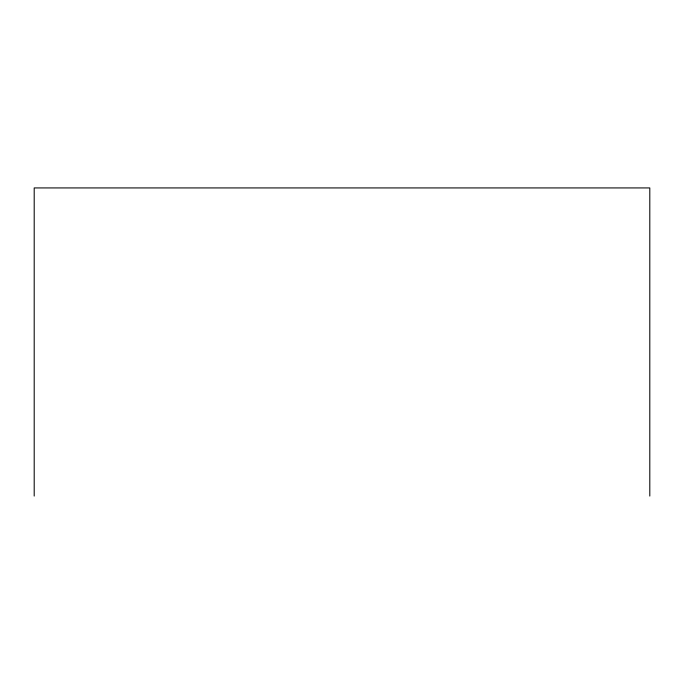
<?xml version="1.0" encoding="UTF-8"?>
<svg xmlns="http://www.w3.org/2000/svg" width="684" height="684" viewBox="0 0 684 684"><rect width="100%" height="100%" fill="white"/><g stroke="black" fill="none" stroke-linecap="round" stroke-linejoin="round"><path stroke-width="1.03" d="M649.8 496.071L649.8 187.929L34.2 187.929L34.2 496.071"/></g></svg>
